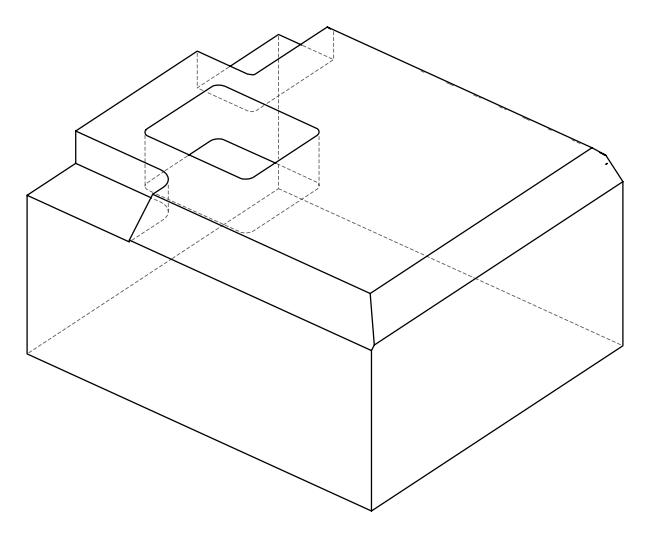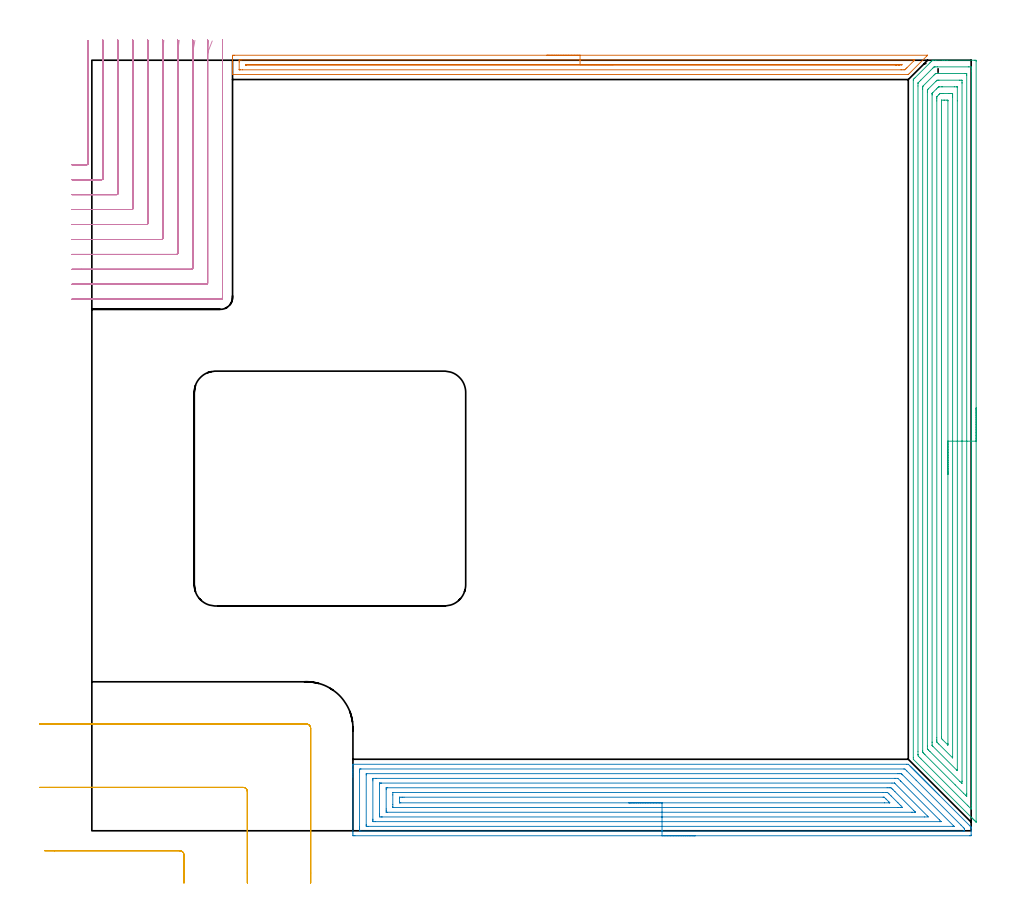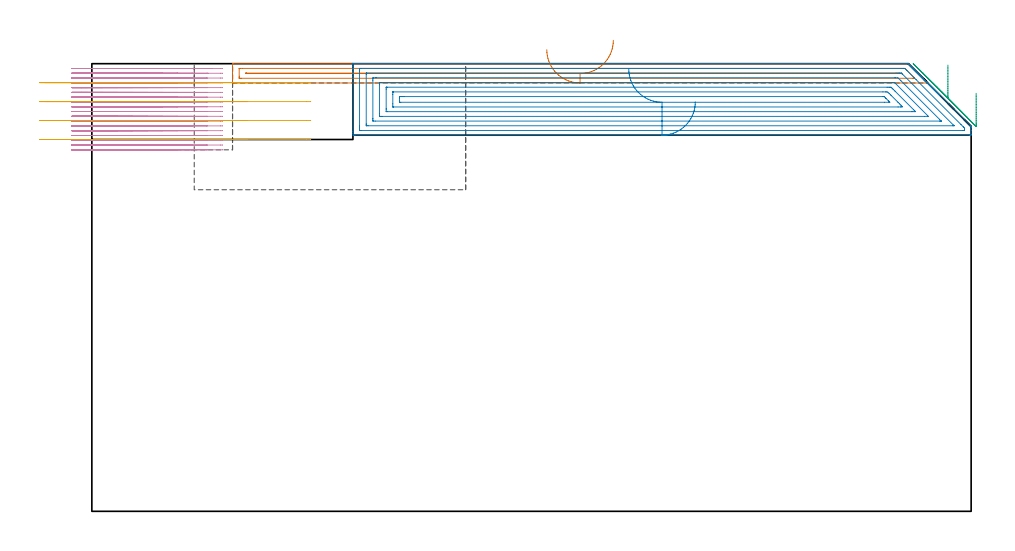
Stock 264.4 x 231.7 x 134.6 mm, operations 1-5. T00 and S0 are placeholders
(PLAN: 6 operations, 3 tool changes, 83.1 min)
(1 AREA_MILL | FG_CHAMFER_SURFACE | UGT0205_001 | 5.09 min | 3646 mm3)
(2 AREA_MILL_1 | FG_CHAMFER_SURFACE_1 | UGT0205_001 | 11.71 min | 44768 mm3)
(3 AREA_MILL_2 | FG_CHAMFER_SURFACE_2 | UGT0205_001 | 12.59 min | 38596 mm3)
(4 MILL_CORNER_NOTCH_RECTANGULAR | CORNER_NOTCH_RECTANGULAR | NXT0201_008 | Follow Part, ap 1.5, ae 75% | 33.86 min | 81932 mm3)
(5 MILL_CORNER_NOTCH_RECTANGULAR_1 | CORNER_NOTCH_RECTANGULAR_1 | UGT0201_109 | Follow Part, ap 6.35, ae 75% | 2.44 min | 77368 mm3)
(6 MILL_RECTANGULAR_POCKET | POCKET_RECTANGULAR_STRAIGHT | NXT0201_011 | Follow Part, ap 3, ae 75% | 17.38 min | 217044 mm3)
(TOOL UGT0205_001 | Chamfer Mill 20 x 3 x 45 deg. | D20 FL50 Z2)
(TOOL NXT0201_008 | ENDMILL 6mm [2P460-0600-NA 1630] | D6 FL26 Z6)
(TOOL UGT0201_109 | End Mill 25.4 mm | D25.4 FL25 Z2)
(TOOL NXT0201_011 | ENDMILL 12mm [2P460-1200-NA 1630] | D12 FL38 Z6)
(OP 1 AREA_MILL)
G17 G21 G94 G90
T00 M6
G54
G17 G0 G90 X136.8 Y233.2 S1061 M3
G43 Z144.6 H0
Z138.8
G94 G1 X136.838 Z137.928 F250.
X136.952 Z137.063
X137.141 Z136.212
X137.403 Z135.38
X137.737 Z134.574
X138.14 Z133.8
X138.609 Z133.064
X139.14 Z132.372
X139.729 Z131.729
X140.372 Z131.14
X141.064 Z130.608
X141.8 Z130.14
X142.574 Z129.737
X143.38 Z129.403
X144.212 Z129.141
X145.064 Z128.952
X145.928 Z128.838
X146.8 Z128.8
X251.174
X251.291 Y233.195 Z128.795
X251.294 Y233.194
X251.29 Y233.185 Z128.805
X251.149 Y233.048 Z128.95
X251.012 Y232.91 Z129.086
X245.777 Y227.677 Z134.323
X245.558 Y227.46 Z134.536
X245.495 Y227.403 Z134.589
X245.351 Y227.4 Z134.6
X42.451
X42.31 Y227.403 Z134.588
X42.304 Y227.459 Z134.532
X42.301 Y227.498 Z134.494
X42.3 Y227.597 Z134.402
Y228.56 Z133.439
Y228.839 Z133.16
Y229.43 Z132.566
Y229.725 Z132.271
Y230.3 Z131.697
Y230.595 Z131.402
Y231.17 Z130.825
Y231.753 Z130.243
Y232.04 Z129.955
Y232.622 Z129.373
X42.305 Y232.91 Z129.086
X42.31 Y233.193 Z128.803
X42.603 Y233.197 Z128.801
X42.897 Y233.2 Z128.8
X146.8
Y231.786 Z130.214
X246.928
X247.135 Y231.785 Z130.215
X247.4 Y231.781 Z130.219
X247.414 Y231.78 Z130.22
X247.41 Y231.772 Z130.228
X247.232 Y231.585 Z130.415
X247.135 Y231.485 Z130.515
X245.08 Y229.43 Z132.57
X244.771 Y229.126 Z132.874
X244.46 Y228.821 Z133.179
X244.195 Y228.818 Z133.182
X243.568 Y228.815 Z133.185
X243.307 Y228.814 Z133.186
X45.312
X44.681 Y228.815 Z133.185
X44.417 Y228.817 Z133.183
X44.338 Y228.821 Z133.179
X44.309 Y228.825 Z133.175
X44.307 Y228.841 Z133.159
X44.302 Y228.93 Z133.07
X44.3 Y231.17 Z130.83
X44.301 Y231.541 Z130.459
X44.304 Y231.665 Z130.335
X44.31 Y231.764 Z130.237
X44.315 Y231.78 Z130.22
X44.327 Y231.781 Z130.219
X44.366 Y231.783 Z130.217
X44.681 Y231.785 Z130.215
X44.942 Y231.786 Z130.214
X146.8
Y230.372 Z131.628
X243.515 Y230.371 Z131.629
X243.568 Y230.369 Z131.631
Y230.367 Z131.633
X243.531 Y230.336 Z131.664
X243.489 Y230.3 Z131.7
X242.743 Y230.235 Z131.765
X242.676 Y230.233 Z131.767
X241.857 Y230.229 Z131.771
X241.784 Y230.228 Z131.772
X46.465 Y230.229 Z131.771
X46.392 Y230.23 Z131.77
X46.343 Y230.233 Z131.767
X46.312 Y230.235 Z131.765
X46.309 Y230.248 Z131.752
X46.303 Y230.3 Z131.7
X46.302 Y230.34 Z131.66
X46.305 Y230.359 Z131.641
X46.309 Y230.364 Z131.636
X46.319 Y230.366 Z131.634
X46.393 Y230.37 Z131.63
X46.465 Y230.371 Z131.629
X47.283 Y230.372 Z131.628
X146.8
X147.672 Z131.666
X148.537 Z131.78
X149.388 Z131.969
X150.22 Z132.232
X151.026 Z132.565
X151.8 Z132.968
X152.536 Z133.437
X153.228 Z133.968
X153.871 Z134.557
X154.46 Z135.201
X154.992 Z135.893
X155.46 Z136.628
X155.863 Z137.402
X156.197 Z138.208
X156.459 Z139.04
X156.648 Z139.892
X156.762 Z140.757
X156.8 Z141.628
G0 Z144.6
M5
M2
(OP 2 AREA_MILL_1)
G17 G21 G94 G90
T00 M6
G54
G17 G0 G90 X181.45 Y-1.5 S1061 M3
G43 Z144.6 H0
Z123.1
G94 G1 X181.412 Z122.228 F250.
X181.298 Z121.364
X181.109 Z120.512
X180.847 Z119.68
X180.513 Z118.874
X180.11 Z118.1
X179.642 Z117.364
X179.11 Z116.672
X178.521 Z116.029
X177.878 Z115.44
X177.186 Z114.908
X176.45 Z114.44
X175.676 Z114.037
X174.87 Z113.703
X174.038 Z113.441
X173.186 Z113.252
X172.322 Z113.138
X171.45 Z113.1
X79.103
X78.566 Y-1.494 Z113.103
X78.508 Y-1.492 Z113.106
X78.504 Y-0.96 Z113.637
X78.5 Y-0.36 Z114.237
Y16.197 Z130.792
Y16.796 Z131.39
Y17.373 Z131.97
Y17.684 Z132.28
Y18.261 Z132.857
Y18.572 Z133.167
Y19.195 Z133.794
Y19.621 Z134.221
X78.507 Y19.968 Z134.559
X78.51 Y19.997 Z134.588
X78.656 Y20. Z134.6
X245.06
X245.505 Y19.993 Z134.592
X245.563 Y19.937 Z134.536
X245.597 Y19.904 Z134.502
X246.042 Y19.46 Z134.056
X246.128 Y19.372 Z133.972
X246.25 Y19.25 Z133.85
X246.338 Y19.164 Z133.76
X246.422 Y19.078 Z133.677
X246.547 Y18.953 Z133.552
X246.634 Y18.868 Z133.464
X246.717 Y18.783 Z133.383
X246.845 Y18.656 Z133.255
X246.93 Y18.572 Z133.168
X247.011 Y18.489 Z133.088
X247.142 Y18.358 Z132.957
X247.226 Y18.276 Z132.872
X247.306 Y18.194 Z132.794
X247.44 Y18.061 Z132.66
X247.522 Y17.98 Z132.576
X247.6 Y17.9 Z132.499
X247.737 Y17.763 Z132.363
X247.818 Y17.684 Z132.28
X247.895 Y17.606 Z132.205
X248.034 Y17.466 Z132.065
X248.114 Y17.388 Z131.984
X248.189 Y17.311 Z131.91
X248.332 Y17.169 Z131.768
X248.41 Y17.092 Z131.688
X248.484 Y17.017 Z131.616
X248.629 Y16.871 Z131.47
X248.705 Y16.796 Z131.393
X248.778 Y16.722 Z131.321
X248.927 Y16.574 Z131.173
X249.001 Y16.5 Z131.097
X249.073 Y16.428 Z131.027
X249.224 Y16.276 Z130.875
X249.297 Y16.204 Z130.801
X249.367 Y16.133 Z130.732
X249.521 Y15.979 Z130.578
X249.593 Y15.908 Z130.505
X249.662 Y15.839 Z130.438
X249.819 Y15.682 Z130.281
X249.889 Y15.613 Z130.209
X249.956 Y15.544 Z130.143
X250.116 Y15.384 Z129.983
X250.185 Y15.317 Z129.913
X250.251 Y15.25 Z129.849
X250.414 Y15.087 Z129.686
X250.481 Y15.021 Z129.617
X250.545 Y14.955 Z129.554
X250.711 Y14.789 Z129.388
X250.777 Y14.725 Z129.321
X250.84 Y14.661 Z129.26
X251.009 Y14.492 Z129.091
X251.073 Y14.429 Z129.025
X251.134 Y14.366 Z128.965
X251.306 Y14.194 Z128.793
X251.369 Y14.133 Z128.729
X251.429 Y14.072 Z128.671
X251.603 Y13.897 Z128.496
X251.665 Y13.837 Z128.434
X251.723 Y13.777 Z128.376
X251.901 Y13.6 Z128.199
X251.96 Y13.541 Z128.138
X252.018 Y13.483 Z128.082
X252.198 Y13.302 Z127.901
X252.256 Y13.245 Z127.842
X252.312 Y13.188 Z127.787
X252.496 Y13.005 Z127.604
X252.552 Y12.949 Z127.546
X252.606 Y12.894 Z127.493
X252.793 Y12.707 Z127.306
X252.848 Y12.653 Z127.25
X252.901 Y12.6 Z127.198
X253.09 Y12.41 Z127.009
X253.144 Y12.357 Z126.954
X253.195 Y12.305 Z126.904
X253.388 Y12.113 Z126.712
X253.44 Y12.061 Z126.658
X253.49 Y12.011 Z126.61
X253.685 Y11.815 Z126.414
X253.736 Y11.765 Z126.362
X253.784 Y11.716 Z126.315
X253.983 Y11.518 Z126.117
X254.032 Y11.469 Z126.066
X254.079 Y11.422 Z126.021
X254.28 Y11.22 Z125.819
X254.328 Y11.174 Z125.771
X254.373 Y11.127 Z125.726
X254.578 Y10.923 Z125.522
X254.624 Y10.878 Z125.475
X254.668 Y10.833 Z125.432
X254.875 Y10.625 Z125.224
X254.92 Y10.582 Z125.179
X264.095 Y1.406 Z116.005
X264.242 Y1.26 Z115.856
X264.392 Y1.108 Z115.706
X264.399 Y1.098 Z115.695
X264.4 Y0.793 Z115.392
Y-0.072 Z114.523
Y-1.271 Z113.326
X264.398 Y-1.491 Z113.105
X264.244 Y-1.496 Z113.104
X263.972 Y-1.5 Z113.1
X171.45
Y-0.086 Z114.514
X80.887 Y-0.085 Z114.515
X80.51 Y-0.072 Z114.528
X80.503 Y0.31 Z114.91
X80.501 Y0.816 Z115.416
X80.5 Y1.201 Z115.801
X80.501 Y17.684 Z132.284
X80.502 Y18.067 Z132.667
X80.51 Y18.572 Z133.172
X80.874 Y18.585 Z133.185
X80.887
X244.168
X244.466 Y18.572 Z133.172
X245.06 Y17.988 Z132.588
X247.849 Y15.202 Z129.802
X261.346 Y1.704 Z116.304
X262.013 Y1.034 Z115.634
X262.223 Y0.816 Z115.416
X262.39 Y0.621 Z115.221
X262.395 Y0.436 Z115.036
X262.39 Y-0.072 Z114.528
X262.026 Y-0.085 Z114.515
X262.013
X171.45 Y-0.086 Z114.514
Y1.328 Z115.928
X83.048 Y1.329 Z115.929
X82.672 Y1.331 Z115.931
X82.547 Y1.333 Z115.933
X82.51 Y1.335 Z115.935
X82.506 Y1.419 Z116.019
X82.502 Y1.533 Z116.133
X82.501 Y1.704 Z116.304
X82.5 Y1.874 Z116.474
X82.501 Y16.796 Z131.396
X82.502 Y16.965 Z131.565
X82.51 Y17.137 Z131.737
X82.516 Y17.165 Z131.765
X82.531 Y17.167 Z131.767
X82.577 Y17.169 Z131.769
X82.672 Y17.171 Z131.771
X242.384
X242.9 Y17.17 Z131.77
X243.276 Y17.167 Z131.767
X243.399 Y17.164 Z131.764
X243.435 Y17.153 Z131.753
X243.47 Y17.123 Z131.723
X243.538 Y17.059 Z131.659
X243.804 Y16.796 Z131.396
X259.047 Y1.553 Z116.153
X259.165 Y1.433 Z116.033
X259.24 Y1.352 Z115.952
X259.253 Y1.335 Z115.935
X259.246 Y1.334 Z115.934
X259.198 Y1.332 Z115.932
X258.82 Y1.329 Z115.929
X171.45 Y1.328 Z115.928
Y2.743 Z117.343
X85.196
X84.576 Y2.75 Z117.35
X84.51 Y2.752 Z117.352
X84.506 Y2.844 Z117.444
X84.502 Y3.041 Z117.641
X84.5 Y3.435 Z118.035
Y3.479 Z118.079
Y15.021 Z129.621
X84.503 Y15.443 Z130.043
X84.508 Y15.653 Z130.253
X84.512 Y15.75 Z130.35
X84.612 Y15.753 Z130.353
X85.348 Y15.757 Z130.357
X85.5
X241.491
X241.644 Y15.756 Z130.356
X242.384 Y15.75 Z130.35
X243.128 Y15.021 Z129.621
X243.276 Y14.875 Z129.475
X254.875 Y3.276 Z117.876
X255.37 Y2.771 Z117.371
X255.391 Y2.749 Z117.349
X255.372 Y2.747 Z117.347
X255.302 Y2.744 Z117.344
X255.16 Y2.743 Z117.343
X254.875
X171.45
Y4.157 Z118.757
X87.344
X87.133 Y4.158 Z118.758
X86.922 Y4.159 Z118.759
X86.51 Y4.164 Z118.764
X86.507 Y4.367 Z118.967
X86.501 Y4.996 Z119.596
X86.5 Y13.874 Z128.474
X86.503 Y14.133 Z128.733
X86.507 Y14.29 Z128.89
X86.51 Y14.327 Z128.927
X86.523 Y14.336 Z128.936
X86.57 Y14.338 Z128.938
X86.71 Y14.341 Z128.941
X86.922 Y14.343 Z128.943
X87.133
X240.599
X241.284 Y14.339 Z128.939
X241.331 Y14.336 Z128.936
X241.357 Y14.331 Z128.931
X241.409 Y14.284 Z128.884
X241.491 Y14.209 Z128.809
X251.306 Y4.395 Z118.995
X251.332 Y4.367 Z118.967
X251.51 Y4.164 Z118.764
X250.414 Y4.157 Z118.757
X171.45
Y5.571 Z120.171
X88.917
X88.598 Y5.573 Z120.173
X88.54 Y5.575 Z120.175
X88.516 Y5.578 Z120.178
X88.51 Y5.588 Z120.188
X88.503 Y5.667 Z120.267
X88.501 Y6.143 Z120.743
X88.5 Y6.558 Z121.158
X88.501 Y12.357 Z126.957
X88.503 Y12.77 Z127.37
X88.51 Y12.91 Z127.51
X88.513 Y12.923 Z127.523
X88.524 Y12.925 Z127.525
X88.558 Y12.927 Z127.527
X88.63 Y12.928 Z127.528
X88.917 Y12.929 Z127.529
X239.133
X239.707 Y12.928 Z127.528
X240.028 Y12.926 Z127.526
X240.307 Y12.922 Z127.522
X240.599 Y12.646 Z127.246
X240.893 Y12.357 Z126.957
X241.491 Y11.761 Z126.361
X247.109 Y6.143 Z120.743
X247.37 Y5.879 Z120.479
X247.541 Y5.704 Z120.304
X247.662 Y5.578 Z120.178
X247.61 Y5.576 Z120.176
X247.417 Y5.573 Z120.173
X246.845 Y5.571 Z120.171
X246.527
X171.45
Y6.985 Z121.585
X90.702
X90.656 Y6.986 Z121.586
X90.566 Y6.989 Z121.589
X90.513 Y6.992 Z121.592
X90.509 Y7.003 Z121.603
X90.505 Y7.03 Z121.63
X90.501 Y7.23 Z121.83
X90.5 Y7.918 Z122.518
Y10.782 Z125.382
X90.503 Y11.469 Z126.069
X90.506 Y11.494 Z126.094
X90.509 Y11.502 Z126.102
X90.523 Y11.508 Z126.108
X90.611 Y11.513 Z126.113
X90.657 Y11.514 Z126.114
X237.877 Y11.515 Z126.115
X238.772 Y11.512 Z126.112
X238.815 Y11.51 Z126.11
X239.321 Y11.469 Z126.069
X239.707 Y11.093 Z125.693
X240.221 Y10.582 Z125.182
X240.41 Y10.393 Z124.993
X242.384 Y8.419 Z123.019
X242.884 Y7.918 Z122.518
X243.276 Y7.524 Z122.124
X243.76 Y7.03 Z121.63
X243.317 Y6.99 Z121.59
X243.276 Y6.988 Z121.588
X242.429 Y6.985 Z121.585
X171.45
Y8.399 Z122.999
X92.894 Y8.4 Z123.
X92.636 Y8.403 Z123.003
X92.522 Y8.406 Z123.006
X92.51 Y8.409 Z123.009
X92.507 Y8.43 Z123.03
X92.503 Y8.481 Z123.081
X92.501 Y8.585 Z123.185
X92.5 Y8.792 Z123.392
Y9.68 Z124.28
X92.502 Y9.912 Z124.512
X92.505 Y10.021 Z124.621
X92.51 Y10.075 Z124.675
X92.515 Y10.093 Z124.693
X92.562 Y10.095 Z124.695
X92.972 Y10.099 Z124.699
X93.379 Y10.1 Z124.7
X93.862
X237.922
X238.058 Y10.099 Z124.699
X238.167 Y10.096 Z124.696
X238.235 Y10.093 Z124.693
X238.284 Y10.057 Z124.657
X238.657 Y9.694 Z124.294
X238.815 Y9.538 Z124.138
X239.547 Y8.806 Z123.406
X239.707 Y8.645 Z123.245
X239.894 Y8.45 Z123.05
X239.932 Y8.409 Z123.009
X239.92 Y8.406 Z123.006
X239.889 Y8.404 Z123.004
X239.707 Y8.401 Z123.001
X238.331 Y8.399 Z122.999
X171.45
X170.578 Z123.038
X169.714 Z123.151
X168.862 Z123.34
X168.03 Z123.603
X167.224 Z123.936
X166.45 Z124.339
X165.714 Z124.808
X165.022 Z125.339
X164.379 Z125.928
X163.79 Z126.572
X163.258 Z127.264
X162.79 Z127.999
X162.387 Z128.773
X162.053 Z129.579
X161.791 Z130.411
X161.602 Z131.263
X161.488 Z132.128
X161.45 Z132.999
G0 Z144.6
M5
M2
(OP 3 AREA_MILL_2)
G17 G21 G94 G90
T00 M6
G54
G17 G0 G90 X265.9 Y127.15 S1061 M3
G43 Z144.6 H0
Z125.7
G94 G1 Y127.112 Z124.828 F250.
Y126.998 Z123.963
Y126.809 Z123.112
Y126.547 Z122.28
Y126.213 Z121.474
Y125.81 Z120.7
Y125.342 Z119.964
Y124.81 Z119.272
Y124.221 Z118.629
Y123.578 Z118.04
Y122.886 Z117.508
Y122.15 Z117.04
Y121.376 Z116.637
Y120.57 Z116.303
Y119.738 Z116.041
Y118.886 Z115.852
Y118.022 Z115.738
Y117.15 Z115.7
Y2.847
X265.894 Y2.625 Z115.704
X265.893 Y2.619 Z115.705
X265.874 Y2.625 Z115.724
X265.524 Y2.976 Z116.076
X265.341 Y3.157 Z116.255
X265.279 Y3.221 Z116.32
X265.108 Y3.391 Z116.491
X265.045 Y3.454 Z116.552
X264.981 Y3.519 Z116.618
X264.813 Y3.686 Z116.786
X264.748 Y3.75 Z116.848
X264.683 Y3.817 Z116.916
X264.519 Y3.981 Z117.08
X264.452 Y4.046 Z117.144
X247.097 Y21.403 Z134.503
X247.034 Y21.469 Z134.566
X247.007 Y21.5 Z134.593
X247. Y21.986 Z134.6
Y225.718
X247.003 Y225.895 Z134.589
X247.069 Y225.971 Z134.527
X247.264 Y226.164 Z134.336
X247.274 Y226.174 Z134.326
X247.559 Y226.461 Z134.036
X252.004 Y230.906 Z129.592
X252.367 Y231.267 Z129.233
X252.533 Y231.433 Z129.066
X252.778 Y231.675 Z128.82
X252.808 Y231.697 Z128.789
X252.969 Y231.7 Z128.63
X253.783 Z127.812
X255.907 Z125.69
X256.45 Z125.145
X257.165 Z124.431
X265.341 Z116.256
X265.615 Y231.698 Z115.982
X265.892 Y231.69 Z115.706
X265.899 Y231.412 Z115.699
X265.9 Y117.15 Z115.7
X264.486 Z117.114
Y7.655
X264.483 Y6.795 Z117.117
X264.482 Y6.766 Z117.118
X264.452 Y6.51 Z117.148
X264.159 Y6.795 Z117.441
X263.563 Y7.387 Z118.037
X263.261 Y7.689 Z118.339
X249.337 Y21.613 Z132.263
X248.967 Y21.986 Z132.633
X248.448 Y22.514 Z133.152
X248.418 Y22.879 Z133.182
X248.416 Y22.911 Z133.184
X248.414 Y23.773 Z133.186
Y223.964
X248.419 Y224.824 Z133.181
X248.42 Y224.852 Z133.18
X248.448 Y224.886 Z133.152
X248.859 Y225.305 Z132.741
X249.267 Y225.718 Z132.333
X252.894 Y229.343 Z128.706
X253.177 Y229.615 Z128.423
X253.258 Y229.69 Z128.342
X253.381 Y229.696 Z128.219
X253.783 Y229.699 Z127.817
X254.266 Y229.7 Z127.334
X263.563 Y229.699 Z118.037
X264.049 Y229.697 Z117.551
X264.452 Y229.69 Z117.148
X264.483 Y229.292 Z117.117
X264.484 Y229.26 Z117.116
X264.486 Y228.398 Z117.114
Y117.15
X263.072 Z118.528
X263.071 Y11.263 Z118.529
X263.07 Y10.865 Z118.53
X263.066 Y10.369 Z118.534
X263.065 Y10.35 Z118.535
X263.037 Y10.369 Z118.563
X262.674 Y10.727 Z118.926
X262.136 Y11.263 Z119.464
X259.603 Y13.796 Z121.997
X250.52 Y22.879 Z131.08
X250.226 Y23.175 Z131.374
X249.93 Y23.478 Z131.67
X249.857 Y23.554 Z131.743
X249.835 Y23.595 Z131.765
X249.833 Y23.64 Z131.767
X249.831 Y23.773 Z131.769
X249.829 Y24.172 Z131.771
Y223.037
X249.83 Y223.436 Z131.77
X249.833 Y223.683 Z131.767
X249.835 Y223.805 Z131.765
X249.842 Y223.831 Z131.758
X249.866 Y223.86 Z131.734
X249.931 Y223.931 Z131.669
X253.198 Y227.199 Z128.402
X253.506 Y227.505 Z128.094
X253.648 Y227.64 Z127.952
X253.692 Y227.681 Z127.908
X253.783 Y227.69 Z127.817
X254.479 Y227.699 Z127.121
X262.48 Y227.7 Z119.12
X262.674 Y227.698 Z118.926
X262.868 Y227.695 Z118.732
X262.997 Y227.69 Z118.603
X263.065 Y227.678 Z118.535
X263.067 Y227.637 Z118.533
X263.069 Y227.505 Z118.531
X263.071 Y227.106 Z118.529
X263.072 Y117.15 Z118.528
X261.657 Z119.943
Y14.966
X261.656 Y14.837 Z119.944
X261.65 Y14.216 Z119.95
X261.013 Y14.837 Z120.587
X252.004 Y23.844 Z129.596
X251.595 Y24.255 Z130.005
X251.39 Y24.464 Z130.21
X251.29 Y24.571 Z130.31
X251.25 Y24.62 Z130.35
X251.248 Y24.666 Z130.352
X251.243 Y25.432 Z130.357
Y222.143
X251.246 Y222.526 Z130.354
X251.25 Y222.717 Z130.35
X251.259 Y222.799 Z130.341
X251.304 Y222.847 Z130.296
X251.487 Y223.037 Z130.113
X253.783 Y225.334 Z127.817
X253.975 Y225.524 Z127.625
X254.076 Y225.621 Z127.524
X254.138 Y225.677 Z127.462
X254.236 Y225.69 Z127.364
X254.672 Y225.7 Z126.928
X254.69 Z126.91
X260.896 Z120.704
X261.338 Y225.698 Z120.262
X261.55 Y225.694 Z120.05
X261.649 Y225.69 Z119.951
X261.651 Y225.617 Z119.949
X261.657 Y224.953 Z119.943
Y224.824
Y117.15
X260.243 Z121.357
Y18.412
X260.241 Y18.175 Z121.359
X260.239 Y18.095 Z121.361
X260.238 Y18.081 Z121.362
X260.207 Y18.103 Z121.393
X260.127 Y18.177 Z121.473
X260.007 Y18.293 Z121.593
X252.894 Y25.405 Z128.706
X252.741 Y25.56 Z128.859
X252.691 Y25.62 Z128.909
X252.664 Y25.654 Z128.936
X252.662 Y25.68 Z128.938
X252.659 Y25.796 Z128.941
X252.657 Y26.454 Z128.943
Y26.691
Y221.25
X252.658 Y221.487 Z128.942
X252.662 Y221.725 Z128.938
X252.664 Y221.753 Z128.936
X252.671 Y221.765 Z128.929
X252.692 Y221.791 Z128.908
X252.745 Y221.846 Z128.855
X252.894 Y221.996 Z128.706
X253.935 Y223.037 Z127.665
X254.305 Y223.406 Z127.295
X254.428 Y223.527 Z127.172
X254.527 Y223.622 Z127.073
X254.593 Y223.683 Z127.007
X254.672 Y223.69 Z126.928
X254.904 Y223.697 Z126.696
X255.561 Y223.7 Z126.039
X255.79 Z125.81
X259.347 Z122.253
X260.007 Y223.699 Z121.593
X260.238 Y223.698 Z121.362
X260.241 Y223.695 Z121.359
X260.242 Y223.694 Z121.358
X260.243 Y219.498 Z121.357
Y117.15
X258.829 Z122.771
X258.828 Y22.276 Z122.772
X258.826 Y21.986 Z122.774
X258.824 Y21.941 Z122.776
X258.822 Y21.938 Z122.778
X258.816 Y21.94 Z122.784
X258.764 Y21.986 Z122.836
X254.672 Y26.076 Z126.928
X254.296 Y26.454 Z127.304
X254.17 Y26.586 Z127.43
X254.078 Y26.685 Z127.522
X254.076 Y26.756 Z127.524
X254.073 Y27.056 Z127.527
X254.071 Y27.347 Z127.529
Y27.951
Y219.463
X254.072 Y220.065 Z127.528
X254.074 Y220.356 Z127.526
X254.078 Y220.657 Z127.522
X254.084 Y220.725 Z127.516
X254.123 Y220.767 Z127.477
X254.191 Y220.839 Z127.409
X254.672 Y221.324 Z126.928
X254.946 Y221.591 Z126.654
X255.025 Y221.666 Z126.575
X255.06 Y221.69 Z126.54
X255.118 Y221.695 Z126.482
X255.561 Y221.699 Z126.039
X256.002 Y221.7 Z125.598
X257.78 Z123.82
X258.228 Y221.699 Z123.372
X258.673 Y221.696 Z122.927
X258.804 Y221.69 Z122.796
X258.822 Y221.678 Z122.778
X258.825 Y221.636 Z122.775
X258.827 Y221.541 Z122.773
X258.829 Y221.25 Z122.771
Y220.646
Y117.15
X257.415 Z124.185
X257.414 Y26.302 Z124.186
X257.413 Y26.15 Z124.187
X257.408 Y25.846 Z124.192
X257.405 Y25.799 Z124.195
X257.402 Y25.802 Z124.198
X257.38 Y25.82 Z124.22
X257.339 Y25.859 Z124.261
X255.851 Y27.347 Z125.749
X255.561 Y27.644 Z126.039
X255.493 Y27.716 Z126.107
X255.485 Y28.241 Z126.115
X255.486 Y219.538 Z126.114
X255.488 Y219.614 Z126.112
X255.492 Y219.664 Z126.108
X255.495 Y219.685 Z126.105
X255.504 Y219.69 Z126.096
X255.561 Y219.693 Z126.039
X256.214 Y219.699 Z125.386
X256.45 Z125.15
X257.106 Y219.697 Z124.494
X257.339 Y219.69 Z124.261
X257.408 Y219.682 Z124.192
X257.412 Y219.539 Z124.188
X257.414 Y219.463 Z124.186
X257.415 Y117.15 Z124.185
Y116.278 Z124.223
Y115.414 Z124.337
Y114.562 Z124.526
Y113.73 Z124.788
Y112.924 Z125.122
Y112.15 Z125.525
Y111.414 Z125.994
Y110.722 Z126.525
Y110.079 Z127.114
Y109.49 Z127.757
Y108.958 Z128.449
Y108.49 Z129.185
Y108.087 Z129.959
Y107.753 Z130.765
Y107.491 Z131.597
Y107.302 Z132.449
Y107.188 Z133.314
Y107.15 Z134.185
G0 Z144.6
M5
M2
(OP 4 MILL_CORNER_NOTCH_RECTANGULAR)
G17 G21 G94 G90
T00 M6
G54
G17 G0 G90 X-6. Y200.3 S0 M3
G43 Z144.6 H1
Z133.161
G94 G1 X-3. F250.
X-1.497 F500.
G3 X-1.2 Y200.597 R0.3
G1 Y233.061
G2 X-1.176 Y234.46 R40.5
G1 X-1.072 Y237.458 F250.
G0 Z144.6
X-6. Y195.8
Z133.161
G1 X-3.
X3.003 F500.
G3 X3.3 Y196.097 R0.3
G1 Y233.061
G2 X3.337 Y234.7 R36.
G1 X3.474 Y237.697 F250.
G0 Z144.6
X-6. Y191.3
Z133.161
G1 X-3.
X7.503 F500.
G3 X7.8 Y191.597 R0.3
G1 Y233.061
G2 X7.843 Y234.7 R31.5
G1 X7.999 Y237.696 F250.
G0 Z144.6
X-6. Y186.8
Z133.161
G1 X-3.
X12.003 F500.
G3 X12.3 Y187.097 R0.3
G1 Y233.061
G2 X12.35 Y234.7 R27.
G1 X12.532 Y237.694 F250.
G0 Z144.6
X-6. Y182.3
Z133.161
G1 X-3.
X16.503 F500.
G3 X16.8 Y182.597 R0.3
G1 Y233.061
G2 X16.86 Y234.7 R22.5
G1 X17.078 Y237.692 F250.
G0 Z144.6
X-6. Y177.8
Z133.161
G1 X-3.
X21.002 F500.
G3 X21.3 Y178.098 R0.3
G1 Y233.061
G2 X21.375 Y234.7 R18.
G1 X21.648 Y237.688 F250.
G0 Z144.6
X-6. Y173.3
Z133.161
G1 X-3.
X25.502 F500.
G3 X25.8 Y173.598 R0.3
G1 Y233.061
G2 X25.9 Y234.7 R13.5
G1 X26.264 Y237.678 F250.
G0 Z144.6
X-6. Y168.8
Z133.161
G1 X-3.
X30.002 F500.
G3 X30.3 Y169.098 R0.3
G1 Y233.061
G2 X30.451 Y234.7 R9.
G1 X30.997 Y237.65 F250.
G0 Z144.6
X-6. Y164.3
Z133.161
G1 X-3.
X34.502 F500.
G3 X34.8 Y164.598 R0.3
G1 Y233.061
G2 X35.109 Y234.7 R4.5
G1 X36.202 Y237.494 F250.
G0 Z144.6
X-6. Y159.8
Z133.161
G1 X-3.
X38.7 F500.
G3 X39.3 Y160.4 R0.6
G1 Y233.061
Y236.061 F250.
G0 Z144.6
X-6. Y200.3
Z131.722
G1 X-3.
X-1.497 F500.
G3 X-1.2 Y200.597 R0.3
G1 Y234.45
Y237.45 F250.
G0 Z144.6
X-6. Y195.8
Z131.722
G1 X-3.
X3.003 F500.
G3 X3.3 Y196.097 R0.3
G1 Y234.463
X3.301 Y234.7
X3.321 Y237.7 F250.
G0 Z144.6
X-6. Y191.3
Z131.722
G1 X-3.
X7.503 F500.
G3 X7.8 Y191.597 R0.3
G1 Y234.463
X7.801 Y234.7
X7.823 Y237.7 F250.
G0 Z144.6
X-6. Y186.8
Z131.722
G1 X-3.
X12.003 F500.
G3 X12.3 Y187.097 R0.3
G1 Y234.463
G2 X12.301 Y234.7 R27.
G1 X12.327 Y237.7 F250.
G0 Z144.6
X-6. Y182.3
Z131.722
G1 X-3.
X16.503 F500.
G3 X16.8 Y182.597 R0.3
G1 Y234.463
G2 X16.801 Y234.7 R22.5
G1 X16.833 Y237.7 F250.
G0 Z144.6
X-6. Y177.8
Z131.722
G1 X-3.
X21.003 F500.
G3 X21.3 Y178.098 R0.3
G1 Y234.463
G2 X21.302 Y234.7 R18.
G1 X21.341 Y237.7 F250.
G0 Z144.6
X-6. Y173.3
Z131.722
G1 X-3.
X25.502 F500.
G3 X25.8 Y173.598 R0.3
G1 Y234.463
G2 X25.802 Y234.7 R13.5
G1 X25.855 Y237.7 F250.
G0 Z144.6
X-6. Y168.8
Z131.722
G1 X-3.
X30.002 F500.
G3 X30.3 Y169.098 R0.3
G1 Y234.463
G2 X30.303 Y234.7 R9.
G1 X30.382 Y237.699 F250.
G0 Z144.6
X-6. Y164.3
Z131.722
G1 X-3.
X34.502 F500.
G3 X34.8 Y164.598 R0.3
G1 Y234.463
G2 X34.806 Y234.7 R4.5
G1 X34.964 Y237.696 F250.
G0 Z144.6
X-6. Y159.8
Z131.722
G1 X-3.
X38.7 F500.
G3 X39.3 Y160.4 R0.6
G1 Y234.463
Y237.463 F250.
G0 Z144.6
X-6. Y200.3
Z130.283
G1 X-3.
X-1.497 F500.
G3 X-1.2 Y200.597 R0.3
G1 Y234.45
Y237.45 F250.
G0 Z144.6
X-6. Y195.8
Z130.283
G1 X-3.
X3.003 F500.
G3 X3.3 Y196.097 R0.3
G1 Y234.7
Y237.7 F250.
G0 Z144.6
X-6. Y191.3
Z130.283
G1 X-3.
X7.503 F500.
G3 X7.8 Y191.597 R0.3
G1 Y234.7
Y237.7 F250.
G0 Z144.6
X-6. Y186.8
Z130.283
G1 X-3.
X12.003 F500.
G3 X12.3 Y187.097 R0.3
G1 Y234.7
Y237.7 F250.
G0 Z144.6
X-6. Y182.3
Z130.283
G1 X-3.
X16.503 F500.
G3 X16.8 Y182.597 R0.3
G1 Y234.7
Y237.7 F250.
G0 Z144.6
X-6. Y177.8
Z130.283
G1 X-3.
X21.002 F500.
G3 X21.3 Y178.098 R0.3
G1 Y234.7
Y237.7 F250.
G0 Z144.6
X-6. Y173.3
Z130.283
G1 X-3.
X25.502 F500.
G3 X25.8 Y173.598 R0.3
G1 Y234.7
Y237.7 F250.
G0 Z144.6
X-6. Y168.8
Z130.283
G1 X-3.
X30.002 F500.
G3 X30.3 Y169.098 R0.3
G1 Y234.7
Y237.7 F250.
G0 Z144.6
X-6. Y164.3
Z130.283
G1 X-3.
X34.502 F500.
G3 X34.8 Y164.598 R0.3
G1 Y234.7
Y237.7 F250.
G0 Z144.6
X-6. Y159.8
Z130.283
G1 X-3.
X38.7 F500.
G3 X39.3 Y160.4 R0.6
G1 Y234.7
Y237.7 F250.
G0 Z144.6
X-6. Y200.3
Z128.844
G1 X-3.
X-1.497 F500.
G3 X-1.2 Y200.597 R0.3
G1 Y234.45
Y237.45 F250.
G0 Z144.6
X-6. Y195.8
Z128.844
G1 X-3.
X3.003 F500.
G3 X3.3 Y196.097 R0.3
G1 Y234.7
Y237.7 F250.
G0 Z144.6
X-6. Y191.3
Z128.844
G1 X-3.
X7.503 F500.
G3 X7.8 Y191.597 R0.3
G1 Y234.7
Y237.7 F250.
G0 Z144.6
X-6. Y186.8
Z128.844
G1 X-3.
X12.003 F500.
G3 X12.3 Y187.097 R0.3
G1 Y234.7
Y237.7 F250.
G0 Z144.6
X-6. Y182.3
Z128.844
G1 X-3.
X16.503 F500.
G3 X16.8 Y182.597 R0.3
G1 Y234.7
Y237.7 F250.
G0 Z144.6
X-6. Y177.8
Z128.844
G1 X-3.
X21.002 F500.
G3 X21.3 Y178.098 R0.3
G1 Y234.7
Y237.7 F250.
G0 Z144.6
X-6. Y173.3
Z128.844
G1 X-3.
X25.502 F500.
G3 X25.8 Y173.598 R0.3
G1 Y234.7
Y237.7 F250.
G0 Z144.6
X-6. Y168.8
Z128.844
G1 X-3.
X30.002 F500.
G3 X30.3 Y169.098 R0.3
G1 Y234.7
Y237.7 F250.
G0 Z144.6
X-6. Y164.3
Z128.844
G1 X-3.
X34.502 F500.
G3 X34.8 Y164.598 R0.3
G1 Y234.7
Y237.7 F250.
G0 Z144.6
X-6. Y159.8
Z128.844
G1 X-3.
X38.7 F500.
G3 X39.3 Y160.4 R0.6
G1 Y234.7
Y237.7 F250.
G0 Z144.6
X-6. Y200.3
Z127.405
G1 X-3.
X-1.497 F500.
G3 X-1.2 Y200.597 R0.3
G1 Y234.45
Y237.45 F250.
G0 Z144.6
X-6. Y195.8
Z127.405
G1 X-3.
X3.003 F500.
G3 X3.3 Y196.097 R0.3
G1 Y234.7
Y237.7 F250.
G0 Z144.6
X-6. Y191.3
Z127.405
G1 X-3.
X7.503 F500.
G3 X7.8 Y191.597 R0.3
G1 Y234.7
Y237.7 F250.
G0 Z144.6
X-6. Y186.8
Z127.405
G1 X-3.
X12.003 F500.
G3 X12.3 Y187.097 R0.3
G1 Y234.7
Y237.7 F250.
G0 Z144.6
X-6. Y182.3
Z127.405
G1 X-3.
X16.503 F500.
G3 X16.8 Y182.597 R0.3
G1 Y234.7
Y237.7 F250.
G0 Z144.6
X-6. Y177.8
Z127.405
G1 X-3.
X21.003 F500.
G3 X21.3 Y178.097 R0.3
G1 Y234.7
Y237.7 F250.
G0 Z144.6
X-6. Y173.3
Z127.405
G1 X-3.
X25.502 F500.
G3 X25.8 Y173.598 R0.3
G1 Y234.7
Y237.7 F250.
G0 Z144.6
X-6. Y168.8
Z127.405
G1 X-3.
X30.002 F500.
G3 X30.3 Y169.098 R0.3
G1 Y234.7
Y237.7 F250.
G0 Z144.6
X-6. Y164.3
Z127.405
G1 X-3.
X34.502 F500.
G3 X34.8 Y164.598 R0.3
G1 Y234.7
Y237.7 F250.
G0 Z144.6
X-6. Y159.8
Z127.405
G1 X-3.
X38.7 F500.
G3 X39.3 Y160.4 R0.6
G1 Y234.7
Y237.7 F250.
G0 Z144.6
X-6. Y200.3
Z125.967
G1 X-3.
X-1.497 F500.
G3 X-1.2 Y200.597 R0.3
G1 Y234.45
Y237.45 F250.
G0 Z144.6
X-6. Y195.8
Z125.967
G1 X-3.
X3.003 F500.
G3 X3.3 Y196.097 R0.3
G1 Y234.7
Y237.7 F250.
G0 Z144.6
X-6. Y191.3
Z125.967
G1 X-3.
X7.503 F500.
G3 X7.8 Y191.597 R0.3
G1 Y234.7
Y237.7 F250.
G0 Z144.6
X-6. Y186.8
Z125.967
G1 X-3.
X12.003 F500.
G3 X12.3 Y187.097 R0.3
G1 Y234.7
Y237.7 F250.
G0 Z144.6
X-6. Y182.3
Z125.967
G1 X-3.
X16.503 F500.
G3 X16.8 Y182.597 R0.3
G1 Y234.7
Y237.7 F250.
G0 Z144.6
X-6. Y177.8
Z125.967
G1 X-3.
X21.003 F500.
G3 X21.3 Y178.097 R0.3
G1 Y234.7
Y237.7 F250.
G0 Z144.6
X-6. Y173.3
Z125.967
G1 X-3.
X25.502 F500.
G3 X25.8 Y173.598 R0.3
G1 Y234.7
Y237.7 F250.
G0 Z144.6
X-6. Y168.8
Z125.967
G1 X-3.
X30.002 F500.
G3 X30.3 Y169.098 R0.3
G1 Y234.7
Y237.7 F250.
G0 Z144.6
X-6. Y164.3
Z125.967
G1 X-3.
X34.502 F500.
G3 X34.8 Y164.598 R0.3
G1 Y234.7
Y237.7 F250.
G0 Z144.6
X-6. Y159.8
Z125.967
G1 X-3.
X38.7 F500.
G3 X39.3 Y160.4 R0.6
G1 Y234.7
Y237.7 F250.
G0 Z144.6
X-6. Y200.3
Z124.528
G1 X-3.
X-1.497 F500.
G3 X-1.2 Y200.597 R0.3
G1 Y234.45
Y237.45 F250.
G0 Z144.6
X-6. Y195.8
Z124.528
G1 X-3.
X3.003 F500.
G3 X3.3 Y196.097 R0.3
G1 Y234.7
Y237.7 F250.
G0 Z144.6
X-6. Y191.3
Z124.528
G1 X-3.
X7.503 F500.
G3 X7.8 Y191.597 R0.3
G1 Y234.7
Y237.7 F250.
G0 Z144.6
X-6. Y186.8
Z124.528
G1 X-3.
X12.003 F500.
G3 X12.3 Y187.097 R0.3
G1 Y234.7
Y237.7 F250.
G0 Z144.6
X-6. Y182.3
Z124.528
G1 X-3.
X16.503 F500.
G3 X16.8 Y182.597 R0.3
G1 Y234.7
Y237.7 F250.
G0 Z144.6
X-6. Y177.8
Z124.528
G1 X-3.
X21.002 F500.
G3 X21.3 Y178.098 R0.3
G1 Y234.7
Y237.7 F250.
G0 Z144.6
X-6. Y173.3
Z124.528
G1 X-3.
X25.502 F500.
G3 X25.8 Y173.598 R0.3
G1 Y234.7
Y237.7 F250.
G0 Z144.6
X-6. Y168.8
Z124.528
G1 X-3.
X30.002 F500.
G3 X30.3 Y169.098 R0.3
G1 Y234.7
Y237.7 F250.
G0 Z144.6
X-6. Y164.3
Z124.528
G1 X-3.
X34.502 F500.
G3 X34.8 Y164.598 R0.3
G1 Y234.7
Y237.7 F250.
G0 Z144.6
X-6. Y159.8
Z124.528
G1 X-3.
X38.7 F500.
G3 X39.3 Y160.4 R0.6
G1 Y234.7
Y237.7 F250.
G0 Z144.6
X-6. Y200.3
Z123.089
G1 X-3.
X-1.497 F500.
G3 X-1.2 Y200.597 R0.3
G1 Y234.45
Y237.45 F250.
G0 Z144.6
X-6. Y195.8
Z123.089
G1 X-3.
X3.003 F500.
G3 X3.3 Y196.097 R0.3
G1 Y234.7
Y237.7 F250.
G0 Z144.6
X-6. Y191.3
Z123.089
G1 X-3.
X7.503 F500.
G3 X7.8 Y191.597 R0.3
G1 Y234.7
Y237.7 F250.
G0 Z144.6
X-6. Y186.8
Z123.089
G1 X-3.
X12.003 F500.
G3 X12.3 Y187.097 R0.3
G1 Y234.7
Y237.7 F250.
G0 Z144.6
X-6. Y182.3
Z123.089
G1 X-3.
X16.503 F500.
G3 X16.8 Y182.597 R0.3
G1 Y234.7
Y237.7 F250.
G0 Z144.6
X-6. Y177.8
Z123.089
G1 X-3.
X21.002 F500.
G3 X21.3 Y178.098 R0.3
G1 Y234.7
Y237.7 F250.
G0 Z144.6
X-6. Y173.3
Z123.089
G1 X-3.
X25.502 F500.
G3 X25.8 Y173.598 R0.3
G1 Y234.7
Y237.7 F250.
G0 Z144.6
X-6. Y168.8
Z123.089
G1 X-3.
X30.002 F500.
G3 X30.3 Y169.098 R0.3
G1 Y234.7
Y237.7 F250.
G0 Z144.6
X-6. Y164.3
Z123.089
G1 X-3.
X34.502 F500.
G3 X34.8 Y164.598 R0.3
G1 Y234.7
Y237.7 F250.
G0 Z144.6
X-6. Y159.8
Z123.089
G1 X-3.
X38.7 F500.
G3 X39.3 Y160.4 R0.6
G1 Y234.7
Y237.7 F250.
G0 Z144.6
X-6. Y200.3
Z121.65
G1 X-3.
X-1.497 F500.
G3 X-1.2 Y200.597 R0.3
G1 Y234.45
Y237.45 F250.
G0 Z144.6
X-6. Y195.8
Z121.65
G1 X-3.
X3.003 F500.
G3 X3.3 Y196.097 R0.3
G1 Y234.7
Y237.7 F250.
G0 Z144.6
X-6. Y191.3
Z121.65
G1 X-3.
X7.503 F500.
G3 X7.8 Y191.597 R0.3
G1 Y234.7
Y237.7 F250.
G0 Z144.6
X-6. Y186.8
Z121.65
G1 X-3.
X12.003 F500.
G3 X12.3 Y187.097 R0.3
G1 Y234.7
Y237.7 F250.
G0 Z144.6
X-6. Y182.3
Z121.65
G1 X-3.
X16.503 F500.
G3 X16.8 Y182.597 R0.3
G1 Y234.7
Y237.7 F250.
G0 Z144.6
X-6. Y177.8
Z121.65
G1 X-3.
X21.002 F500.
G3 X21.3 Y178.098 R0.3
G1 Y234.7
Y237.7 F250.
G0 Z144.6
X-6. Y173.3
Z121.65
G1 X-3.
X25.502 F500.
G3 X25.8 Y173.598 R0.3
G1 Y234.7
Y237.7 F250.
G0 Z144.6
X-6. Y168.8
Z121.65
G1 X-3.
X30.002 F500.
G3 X30.3 Y169.098 R0.3
G1 Y234.7
Y237.7 F250.
G0 Z144.6
X-6. Y164.3
Z121.65
G1 X-3.
X34.502 F500.
G3 X34.8 Y164.598 R0.3
G1 Y234.7
Y237.7 F250.
G0 Z144.6
X-6. Y159.8
Z121.65
G1 X-3.
X38.7 F500.
G3 X39.3 Y160.4 R0.6
G1 Y234.7
Y237.7 F250.
G0 Z144.6
X-6. Y200.3
Z120.211
G1 X-3.
X-1.497 F500.
G3 X-1.2 Y200.597 R0.3
G1 Y234.45
Y237.45 F250.
G0 Z144.6
X-6. Y195.8
Z120.211
G1 X-3.
X3.003 F500.
G3 X3.3 Y196.097 R0.3
G1 Y234.7
Y237.7 F250.
G0 Z144.6
X-6. Y191.3
Z120.211
G1 X-3.
X7.503 F500.
G3 X7.8 Y191.597 R0.3
G1 Y234.7
Y237.7 F250.
G0 Z144.6
X-6. Y186.8
Z120.211
G1 X-3.
X12.003 F500.
G3 X12.3 Y187.097 R0.3
G1 Y234.7
Y237.7 F250.
G0 Z144.6
X-6. Y182.3
Z120.211
G1 X-3.
X16.503 F500.
G3 X16.8 Y182.597 R0.3
G1 Y234.7
Y237.7 F250.
G0 Z144.6
X-6. Y177.8
Z120.211
G1 X-3.
X21.002 F500.
G3 X21.3 Y178.098 R0.3
G1 Y234.7
Y237.7 F250.
G0 Z144.6
X-6. Y173.3
Z120.211
G1 X-3.
X25.502 F500.
G3 X25.8 Y173.598 R0.3
G1 Y234.7
Y237.7 F250.
G0 Z144.6
X-6. Y168.8
Z120.211
G1 X-3.
X30.002 F500.
G3 X30.3 Y169.098 R0.3
G1 Y234.7
Y237.7 F250.
G0 Z144.6
X-6. Y164.3
Z120.211
G1 X-3.
X34.502 F500.
G3 X34.8 Y164.598 R0.3
G1 Y234.7
Y237.7 F250.
G0 Z144.6
X-6. Y159.8
Z120.211
G1 X-3.
X38.7 F500.
G3 X39.3 Y160.4 R0.6
G1 Y234.7
Y237.7 F250.
G0 Z144.6
X-6. Y200.3
Z118.772
G1 X-3.
X-1.497 F500.
G3 X-1.2 Y200.597 R0.3
G1 Y234.45
Y237.45 F250.
G0 Z144.6
X-6. Y195.8
Z118.772
G1 X-3.
X3.003 F500.
G3 X3.3 Y196.097 R0.3
G1 Y234.7
Y237.7 F250.
G0 Z144.6
X-6. Y191.3
Z118.772
G1 X-3.
X7.503 F500.
G3 X7.8 Y191.597 R0.3
G1 Y234.7
Y237.7 F250.
G0 Z144.6
X-6. Y186.8
Z118.772
G1 X-3.
X12.003 F500.
G3 X12.3 Y187.097 R0.3
G1 Y234.7
Y237.7 F250.
G0 Z144.6
X-6. Y182.3
Z118.772
G1 X-3.
X16.503 F500.
G3 X16.8 Y182.597 R0.3
G1 Y234.7
Y237.7 F250.
G0 Z144.6
X-6. Y177.8
Z118.772
G1 X-3.
X21.002 F500.
G3 X21.3 Y178.098 R0.3
G1 Y234.7
Y237.7 F250.
G0 Z144.6
X-6. Y173.3
Z118.772
G1 X-3.
X25.502 F500.
G3 X25.8 Y173.598 R0.3
G1 Y234.7
Y237.7 F250.
G0 Z144.6
X-6. Y168.8
Z118.772
G1 X-3.
X30.002 F500.
G3 X30.3 Y169.098 R0.3
G1 Y234.7
Y237.7 F250.
G0 Z144.6
X-6. Y164.3
Z118.772
G1 X-3.
X34.502 F500.
G3 X34.8 Y164.598 R0.3
G1 Y234.7
Y237.7 F250.
G0 Z144.6
X-6. Y159.8
Z118.772
G1 X-3.
X38.7 F500.
G3 X39.3 Y160.4 R0.6
G1 Y234.7
Y237.7 F250.
G0 Z144.6
X-6. Y200.3
Z117.333
G1 X-3.
X-1.497 F500.
G3 X-1.2 Y200.597 R0.3
G1 Y234.45
Y237.45 F250.
G0 Z144.6
X-6. Y195.8
Z117.333
G1 X-3.
X3.003 F500.
G3 X3.3 Y196.097 R0.3
G1 Y234.7
Y237.7 F250.
G0 Z144.6
X-6. Y191.3
Z117.333
G1 X-3.
X7.503 F500.
G3 X7.8 Y191.597 R0.3
G1 Y234.7
Y237.7 F250.
G0 Z144.6
X-6. Y186.8
Z117.333
G1 X-3.
X12.003 F500.
G3 X12.3 Y187.097 R0.3
G1 Y234.7
Y237.7 F250.
G0 Z144.6
X-6. Y182.3
Z117.333
G1 X-3.
X16.503 F500.
G3 X16.8 Y182.597 R0.3
G1 Y234.7
Y237.7 F250.
G0 Z144.6
X-6. Y177.8
Z117.333
G1 X-3.
X21.003 F500.
G3 X21.3 Y178.097 R0.3
G1 Y234.7
Y237.7 F250.
G0 Z144.6
X-6. Y173.3
Z117.333
G1 X-3.
X25.502 F500.
G3 X25.8 Y173.598 R0.3
G1 Y234.7
Y237.7 F250.
G0 Z144.6
X-6. Y168.8
Z117.333
G1 X-3.
X30.002 F500.
G3 X30.3 Y169.098 R0.3
G1 Y234.7
Y237.7 F250.
G0 Z144.6
X-6. Y164.3
Z117.333
G1 X-3.
X34.502 F500.
G3 X34.8 Y164.598 R0.3
G1 Y234.7
Y237.7 F250.
G0 Z144.6
X-6. Y159.8
Z117.333
G1 X-3.
X38.7 F500.
G3 X39.3 Y160.4 R0.6
G1 Y234.7
Y237.7 F250.
G0 Z144.6
X-6. Y200.3
Z115.894
G1 X-3.
X-1.497 F500.
G3 X-1.2 Y200.597 R0.3
G1 Y234.45
Y237.45 F250.
G0 Z144.6
X-6. Y195.8
Z115.894
G1 X-3.
X3.003 F500.
G3 X3.3 Y196.097 R0.3
G1 Y234.7
Y237.7 F250.
G0 Z144.6
X-6. Y191.3
Z115.894
G1 X-3.
X7.503 F500.
G3 X7.8 Y191.597 R0.3
G1 Y234.7
Y237.7 F250.
G0 Z144.6
X-6. Y186.8
Z115.894
G1 X-3.
X12.003 F500.
G3 X12.3 Y187.097 R0.3
G1 Y234.7
Y237.7 F250.
G0 Z144.6
X-6. Y182.3
Z115.894
G1 X-3.
X16.503 F500.
G3 X16.8 Y182.597 R0.3
G1 Y234.7
Y237.7 F250.
G0 Z144.6
X-6. Y177.8
Z115.894
G1 X-3.
X21.002 F500.
G3 X21.3 Y178.098 R0.3
G1 Y234.7
Y237.7 F250.
G0 Z144.6
X-6. Y173.3
Z115.894
G1 X-3.
X25.502 F500.
G3 X25.8 Y173.598 R0.3
G1 Y234.7
Y237.7 F250.
G0 Z144.6
X-6. Y168.8
Z115.894
G1 X-3.
X30.002 F500.
G3 X30.3 Y169.098 R0.3
G1 Y234.7
Y237.7 F250.
G0 Z144.6
X-6. Y164.3
Z115.894
G1 X-3.
X34.502 F500.
G3 X34.8 Y164.598 R0.3
G1 Y234.7
Y237.7 F250.
G0 Z144.6
X-6. Y159.8
Z115.894
G1 X-3.
X38.7 F500.
G3 X39.3 Y160.4 R0.6
G1 Y234.7
Y237.7 F250.
G0 Z144.6
X-6. Y200.3
Z114.456
G1 X-3.
X-1.497 F500.
G3 X-1.2 Y200.597 R0.3
G1 Y234.45
Y237.45 F250.
G0 Z144.6
X-6. Y195.8
Z114.456
G1 X-3.
X3.003 F500.
G3 X3.3 Y196.097 R0.3
G1 Y234.7
Y237.7 F250.
G0 Z144.6
X-6. Y191.3
Z114.456
G1 X-3.
X7.503 F500.
G3 X7.8 Y191.597 R0.3
G1 Y234.7
Y237.7 F250.
G0 Z144.6
X-6. Y186.8
Z114.456
G1 X-3.
X12.003 F500.
G3 X12.3 Y187.097 R0.3
G1 Y234.7
Y237.7 F250.
G0 Z144.6
X-6. Y182.3
Z114.456
G1 X-3.
X16.503 F500.
G3 X16.8 Y182.597 R0.3
G1 Y234.7
Y237.7 F250.
G0 Z144.6
X-6. Y177.8
Z114.456
G1 X-3.
X21.002 F500.
G3 X21.3 Y178.098 R0.3
G1 Y234.7
Y237.7 F250.
G0 Z144.6
X-6. Y173.3
Z114.456
G1 X-3.
X25.502 F500.
G3 X25.8 Y173.598 R0.3
G1 Y234.7
Y237.7 F250.
G0 Z144.6
X-6. Y168.8
Z114.456
G1 X-3.
X30.002 F500.
G3 X30.3 Y169.098 R0.3
G1 Y234.7
Y237.7 F250.
G0 Z144.6
X-6. Y164.3
Z114.456
G1 X-3.
X34.502 F500.
G3 X34.8 Y164.598 R0.3
G1 Y234.7
Y237.7 F250.
G0 Z144.6
X-6. Y159.8
Z114.456
G1 X-3.
X38.7 F500.
G3 X39.3 Y160.4 R0.6
G1 Y234.7
Y237.7 F250.
G0 Z144.6
X-6. Y200.3
Z113.017
G1 X-3.
X-1.497 F500.
G3 X-1.2 Y200.597 R0.3
G1 Y234.45
Y237.45 F250.
G0 Z144.6
X-6. Y195.8
Z113.017
G1 X-3.
X3.003 F500.
G3 X3.3 Y196.097 R0.3
G1 Y234.7
Y237.7 F250.
G0 Z144.6
X-6. Y191.3
Z113.017
G1 X-3.
X7.503 F500.
G3 X7.8 Y191.597 R0.3
G1 Y234.7
Y237.7 F250.
G0 Z144.6
X-6. Y186.8
Z113.017
G1 X-3.
X12.003 F500.
G3 X12.3 Y187.097 R0.3
G1 Y234.7
Y237.7 F250.
G0 Z144.6
X-6. Y182.3
Z113.017
G1 X-3.
X16.503 F500.
G3 X16.8 Y182.597 R0.3
G1 Y234.7
Y237.7 F250.
G0 Z144.6
X-6. Y177.8
Z113.017
G1 X-3.
X21.003 F500.
G3 X21.3 Y178.098 R0.3
G1 Y234.7
Y237.7 F250.
G0 Z144.6
X-6. Y173.3
Z113.017
G1 X-3.
X25.502 F500.
G3 X25.8 Y173.598 R0.3
G1 Y234.7
Y237.7 F250.
G0 Z144.6
X-6. Y168.8
Z113.017
G1 X-3.
X30.002 F500.
G3 X30.3 Y169.098 R0.3
G1 Y234.7
Y237.7 F250.
G0 Z144.6
X-6. Y164.3
Z113.017
G1 X-3.
X34.502 F500.
G3 X34.8 Y164.598 R0.3
G1 Y234.7
Y237.7 F250.
G0 Z144.6
X-6. Y159.8
Z113.017
G1 X-3.
X38.7 F500.
G3 X39.3 Y160.4 R0.6
G1 Y234.7
Y237.7 F250.
G0 Z144.6
X-6. Y200.3
Z111.578
G1 X-3.
X-1.497 F500.
G3 X-1.2 Y200.597 R0.3
G1 Y234.45
Y237.45 F250.
G0 Z144.6
X-6. Y195.8
Z111.578
G1 X-3.
X3.003 F500.
G3 X3.3 Y196.097 R0.3
G1 Y234.7
Y237.7 F250.
G0 Z144.6
X-6. Y191.3
Z111.578
G1 X-3.
X7.503 F500.
G3 X7.8 Y191.597 R0.3
G1 Y234.7
Y237.7 F250.
G0 Z144.6
X-6. Y186.8
Z111.578
G1 X-3.
X12.003 F500.
G3 X12.3 Y187.097 R0.3
G1 Y234.7
Y237.7 F250.
G0 Z144.6
X-6. Y182.3
Z111.578
G1 X-3.
X16.503 F500.
G3 X16.8 Y182.597 R0.3
G1 Y234.7
Y237.7 F250.
G0 Z144.6
X-6. Y177.8
Z111.578
G1 X-3.
X21.003 F500.
G3 X21.3 Y178.098 R0.3
G1 Y234.7
Y237.7 F250.
G0 Z144.6
X-6. Y173.3
Z111.578
G1 X-3.
X25.502 F500.
G3 X25.8 Y173.598 R0.3
G1 Y234.7
Y237.7 F250.
G0 Z144.6
X-6. Y168.8
Z111.578
G1 X-3.
X30.002 F500.
G3 X30.3 Y169.098 R0.3
G1 Y234.7
Y237.7 F250.
G0 Z144.6
X-6. Y164.3
Z111.578
G1 X-3.
X34.502 F500.
G3 X34.8 Y164.598 R0.3
G1 Y234.7
Y237.7 F250.
G0 Z144.6
X-6. Y159.8
Z111.578
G1 X-3.
X38.7 F500.
G3 X39.3 Y160.4 R0.6
G1 Y234.7
Y237.7 F250.
G0 Z144.6
X-6. Y200.3
Z110.139
G1 X-3.
X-1.497 F500.
G3 X-1.2 Y200.597 R0.3
G1 Y234.45
Y237.45 F250.
G0 Z144.6
X-6. Y195.8
Z110.139
G1 X-3.
X3.003 F500.
G3 X3.3 Y196.097 R0.3
G1 Y234.7
Y237.7 F250.
G0 Z144.6
X-6. Y191.3
Z110.139
G1 X-3.
X7.503 F500.
G3 X7.8 Y191.597 R0.3
G1 Y234.7
Y237.7 F250.
G0 Z144.6
X-6. Y186.8
Z110.139
G1 X-3.
X12.003 F500.
G3 X12.3 Y187.097 R0.3
G1 Y234.7
Y237.7 F250.
G0 Z144.6
X-6. Y182.3
Z110.139
G1 X-3.
X16.503 F500.
G3 X16.8 Y182.597 R0.3
G1 Y234.7
Y237.7 F250.
G0 Z144.6
X-6. Y177.8
Z110.139
G1 X-3.
X21.003 F500.
G3 X21.3 Y178.098 R0.3
G1 Y234.7
Y237.7 F250.
G0 Z144.6
X-6. Y173.3
Z110.139
G1 X-3.
X25.502 F500.
G3 X25.8 Y173.598 R0.3
G1 Y234.7
Y237.7 F250.
G0 Z144.6
X-6. Y168.8
Z110.139
G1 X-3.
X30.002 F500.
G3 X30.3 Y169.098 R0.3
G1 Y234.7
Y237.7 F250.
G0 Z144.6
X-6. Y164.3
Z110.139
G1 X-3.
X34.502 F500.
G3 X34.8 Y164.598 R0.3
G1 Y234.7
Y237.7 F250.
G0 Z144.6
X-6. Y159.8
Z110.139
G1 X-3.
X38.7 F500.
G3 X39.3 Y160.4 R0.6
G1 Y234.7
Y237.7 F250.
G0 Z144.6
X-6. Y200.3
Z108.7
G1 X-3.
X-1.497 F500.
G3 X-1.2 Y200.597 R0.3
G1 Y234.45
Y237.45 F250.
G0 Z144.6
X-6. Y195.8
Z108.7
G1 X-3.
X3.003 F500.
G3 X3.3 Y196.097 R0.3
G1 Y234.7
Y237.7 F250.
G0 Z144.6
X-6. Y191.3
Z108.7
G1 X-3.
X7.503 F500.
G3 X7.8 Y191.597 R0.3
G1 Y234.7
Y237.7 F250.
G0 Z144.6
X-6. Y186.8
Z108.7
G1 X-3.
X12.003 F500.
G3 X12.3 Y187.097 R0.3
G1 Y234.7
Y237.7 F250.
G0 Z144.6
X-6. Y182.3
Z108.7
G1 X-3.
X16.503 F500.
G3 X16.8 Y182.597 R0.3
G1 Y234.7
Y237.7 F250.
G0 Z144.6
X-6. Y177.8
Z108.7
G1 X-3.
X21.003 F500.
G3 X21.3 Y178.098 R0.3
G1 Y234.7
Y237.7 F250.
G0 Z144.6
X-6. Y173.3
Z108.7
G1 X-3.
X25.502 F500.
G3 X25.8 Y173.598 R0.3
G1 Y234.7
Y237.7 F250.
G0 Z144.6
X-6. Y168.8
Z108.7
G1 X-3.
X30.002 F500.
G3 X30.3 Y169.098 R0.3
G1 Y234.7
Y237.7 F250.
G0 Z144.6
X-6. Y164.3
Z108.7
G1 X-3.
X34.502 F500.
G3 X34.8 Y164.598 R0.3
G1 Y234.7
Y237.7 F250.
G0 Z144.6
X-6. Y159.8
Z108.7
G1 X-3.
X38.7 F500.
G3 X39.3 Y160.4 R0.6
G1 Y234.7
Y237.7 F250.
G0 Z144.6
M5
M2
(OP 5 MILL_CORNER_NOTCH_RECTANGULAR_1)
G17 G21 G94 G90
T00 M6
G54
G17 G0 G90 X27.7 Y-15.7 S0 M3
G43 Z144.6 H0
Z128.9
G94 G1 Y-12.7 F250.
Y-7.265 F500.
G3 X26.435 Y-6. R1.27
G1 X-11.193
X-14.193 F250.
G0 Z144.6
X46.75 Y-15.7
Z128.9
G1 Y-12.7
Y11.785 F500.
G3 X45.485 Y13.05 R1.27
G1 X-12.7
X-15.7 F250.
G0 Z144.6
X65.8 Y-15.7
Z128.9
G1 Y-12.7
Y30.834 F500.
G3 X64.534 Y32.1 R1.27
G1 X-12.7
X-15.7 F250.
G0 Z144.6
X27.7 Y-15.7
Z123.2
G1 Y-12.7
Y-7.265 F500.
G3 X26.435 Y-6. R1.27
G1 X-11.193
X-14.193 F250.
G0 Z144.6
X46.75 Y-15.7
Z123.2
G1 Y-12.7
Y11.785 F500.
G3 X45.485 Y13.05 R1.27
G1 X-12.7
X-15.7 F250.
G0 Z144.6
X65.8 Y-15.7
Z123.2
G1 Y-12.7
Y30.834 F500.
G3 X64.534 Y32.1 R1.27
G1 X-12.7
X-15.7 F250.
G0 Z144.6
X27.7 Y-15.7
Z117.5
G1 Y-12.7
Y-7.265 F500.
G3 X26.435 Y-6. R1.27
G1 X-11.193
X-14.193 F250.
G0 Z144.6
X46.75 Y-15.7
Z117.5
G1 Y-12.7
Y11.785 F500.
G3 X45.485 Y13.05 R1.27
G1 X-12.7
X-15.7 F250.
G0 Z144.6
X65.8 Y-15.7
Z117.5
G1 Y-12.7
Y30.834 F500.
G3 X64.534 Y32.1 R1.27
G1 X-12.7
X-15.7 F250.
G0 Z144.6
X27.7 Y-15.7
Z111.8
G1 Y-12.7
Y-7.265 F500.
G3 X26.435 Y-6. R1.27
G1 X-11.193
X-14.193 F250.
G0 Z144.6
X46.75 Y-15.7
Z111.8
G1 Y-12.7
Y11.785 F500.
G3 X45.485 Y13.05 R1.27
G1 X-12.7
X-15.7 F250.
G0 Z144.6
X65.8 Y-15.7
Z111.8
G1 Y-12.7
Y30.834 F500.
G3 X64.534 Y32.1 R1.27
G1 X-12.7
X-15.7 F250.
G0 Z144.6
M5
M2
